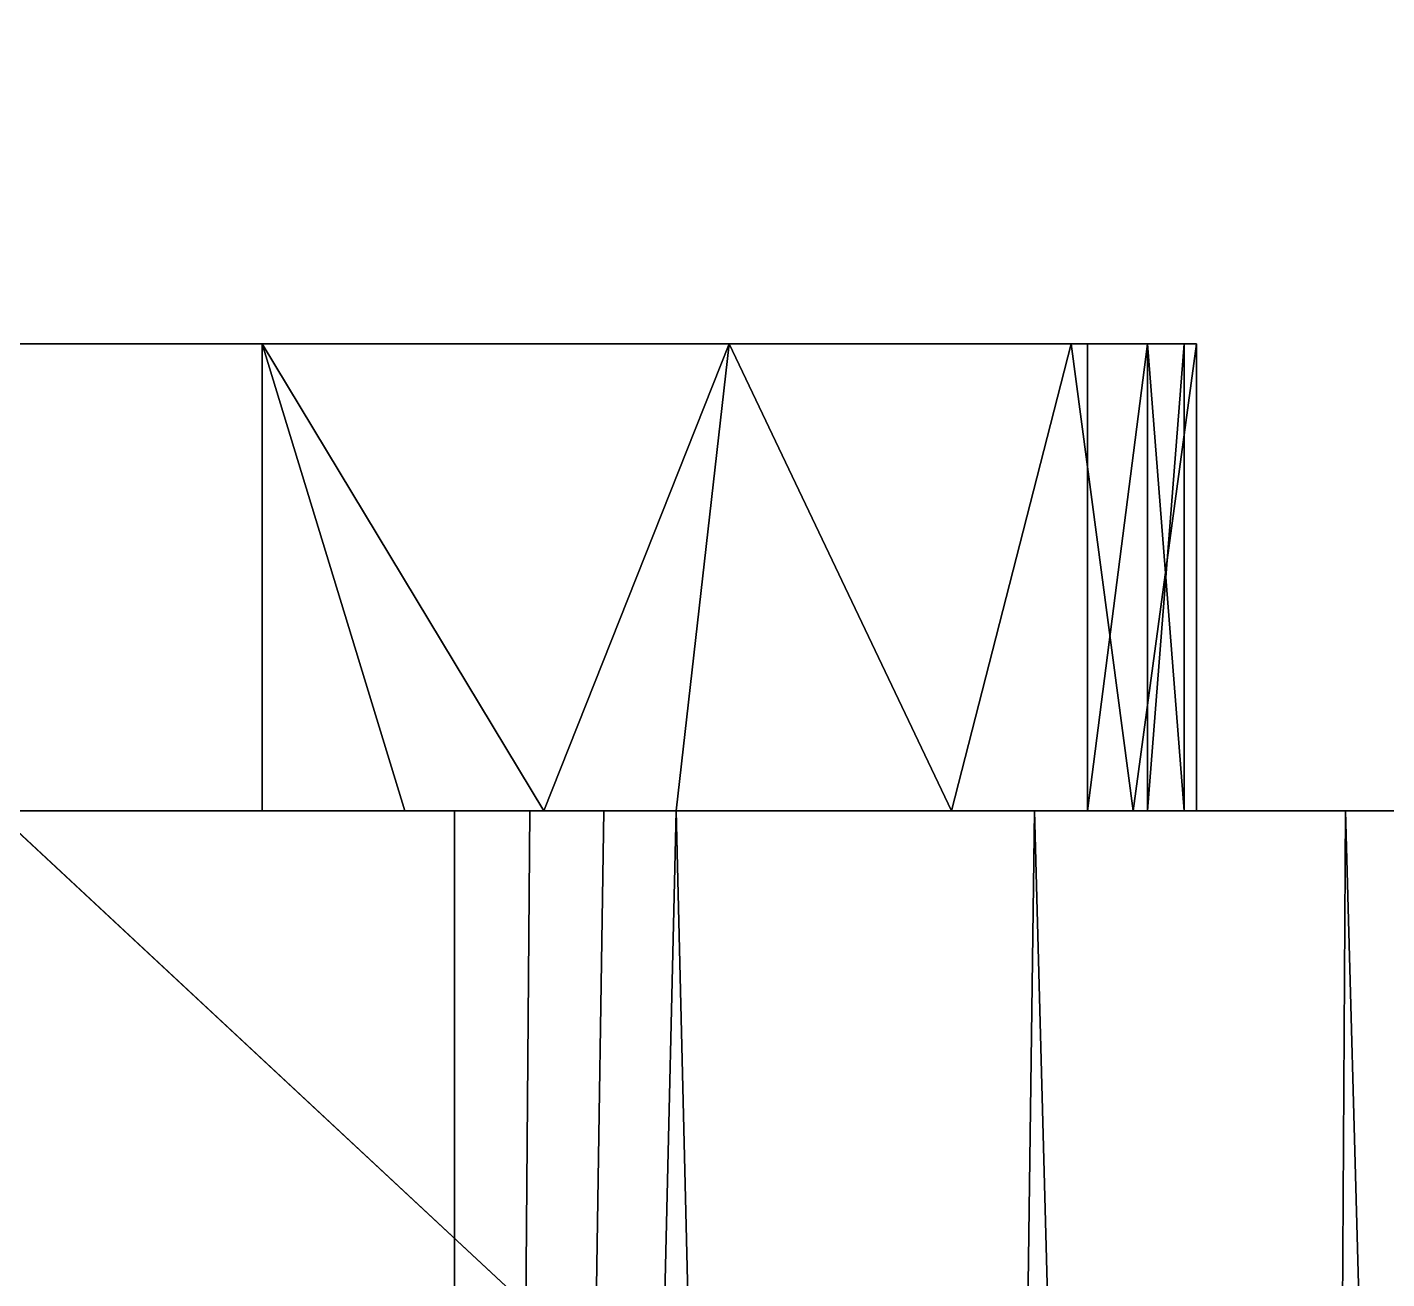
# Model space of a CAD drawing. Extents: x -80 to 3098, y -1530 to 80.
# Drawn here: x 774.758 to 776.214, y -561.701 to -560.361 of the extents above; entities that cross this region are included whole.
import ezdxf

# ---------------------------------------------------------------- set-up
doc = ezdxf.new("R2010")
doc.units = 0

# ---------------------------------------------------------------- blocks, each defined once
blk = doc.blocks.new('Kogan.alacena 2p torre.Lateral Derecho1', base_point=(762, 18, 20))
at = {"layer": 'blanco', "color": 0}
for points in [[(744, 18, 20), (744, 575, 20), (762, 575, 20), (762, 18, 20)], [(744, 575, 480), (744, 18, 480), (762, 18, 480), (762, 575, 480)]]:
    blk.add_3dface(points, dxfattribs=at)
blk = doc.blocks.new('Kogan.alacena 2p torre.Lateral Derecho')
at = {"layer": 'Blanco'}
blk.add_blockref('Kogan.alacena 2p torre.Lateral Derecho1', (762, 18, 20), dxfattribs=at)
blk = doc.blocks.new('Kogan.alacena 2p torre.Door Std (doble) [1]3', base_point=(719.55, 18.8, 330))
at = {"layer": 'ACCESSORY', "color": 0, "invisible_edges": 8}
for points in [[(744.2988, 19.3, 365.7), (752.2707, 19.3, 371.9325), (755.0099, 19.3, 365.7), (744.2988, 19.3, 365.7)], [(744.2988, 19.3, 365.7), (752.2707, 19.3, 371.9325), (755.0099, 19.3, 365.7), (744.2988, 19.3, 365.7)], [(744.2988, 19.3, 351.3), (755.0099, 19.3, 351.3), (752.2707, 19.3, 345.0675), (744.2988, 19.3, 351.3)], [(744.2988, 19.3, 351.3), (755.0099, 19.3, 351.3), (752.2707, 19.3, 345.0675), (744.2988, 19.3, 351.3)], [(752.2707, 19.3, 371.9325), (755.8934, 19.3, 367.1686), (755.0099, 19.3, 365.7), (752.2707, 19.3, 371.9325)], [(752.2707, 19.3, 371.9325), (755.8934, 19.3, 367.1686), (755.0099, 19.3, 365.7), (752.2707, 19.3, 371.9325)], [(755.8934, 19.3, 349.8314), (752.2707, 19.3, 345.0675), (755.0099, 19.3, 351.3), (755.8934, 19.3, 349.8314)], [(755.8934, 19.3, 349.8314), (752.2707, 19.3, 345.0675), (755.0099, 19.3, 351.3), (755.8934, 19.3, 349.8314)], [(755.8934, 19.3, 367.1686), (755.9576, 19.3, 367.0194), (755.0099, 19.3, 365.7), (755.8934, 19.3, 367.1686)], [(755.8934, 19.3, 367.1686), (755.9576, 19.3, 367.0194), (755.0099, 19.3, 365.7), (755.8934, 19.3, 367.1686)], [(755.9968, 19.3, 366.8618), (755.0099, 19.3, 365.7), (755.9576, 19.3, 367.0194), (755.9968, 19.3, 366.8618)], [(755.9968, 19.3, 366.8618), (755.0099, 19.3, 365.7), (755.9576, 19.3, 367.0194), (755.9968, 19.3, 366.8618)], [(755.9968, 19.3, 366.8618), (756.0099, 19.3, 366.7), (755.0099, 19.3, 365.7), (755.9968, 19.3, 366.8618)], [(755.9968, 19.3, 366.8618), (756.0099, 19.3, 366.7), (755.0099, 19.3, 365.7), (755.9968, 19.3, 366.8618)], [(755.876, 19.3, 366.2), (755.0099, 19.3, 365.7), (756.0099, 19.3, 366.7), (755.876, 19.3, 366.2)], [(755.876, 19.3, 366.2), (755.0099, 19.3, 365.7), (756.0099, 19.3, 366.7), (755.876, 19.3, 366.2)], [(755.5099, 19.3, 365.834), (755.0099, 19.3, 365.7), (755.876, 19.3, 366.2), (755.5099, 19.3, 365.834)], [(755.5099, 19.3, 365.834), (755.0099, 19.3, 365.7), (755.876, 19.3, 366.2), (755.5099, 19.3, 365.834)], [(755.5099, 19.3, 365.834), (755.3113, 18.8, 365.7465), (755.0099, 19.3, 365.7), (755.5099, 19.3, 365.834)], [(755.5099, 19.3, 365.834), (755.3113, 18.8, 365.7465), (755.0099, 19.3, 365.7), (755.5099, 19.3, 365.834)], [(755.3113, 18.8, 365.7465), (755.1624, 18.8, 365.7117), (755.0099, 19.3, 365.7), (755.3113, 18.8, 365.7465)], [(755.3113, 18.8, 365.7465), (755.1624, 18.8, 365.7117), (755.0099, 19.3, 365.7), (755.3113, 18.8, 365.7465)], [(755.1624, 18.8, 365.7117), (755.0099, 18.8, 365.7), (755.0099, 19.3, 365.7), (755.1624, 18.8, 365.7117)], [(755.1624, 18.8, 365.7117), (755.0099, 18.8, 365.7), (755.0099, 19.3, 365.7), (755.1624, 18.8, 365.7117)], [(755.0099, 18.8, 351.3), (755.1624, 18.8, 351.2883), (755.0099, 19.3, 351.3), (755.0099, 18.8, 351.3)], [(755.0099, 18.8, 351.3), (755.1624, 18.8, 351.2883), (755.0099, 19.3, 351.3), (755.0099, 18.8, 351.3)], [(755.1624, 18.8, 351.2883), (755.3113, 18.8, 351.2535), (755.0099, 19.3, 351.3), (755.1624, 18.8, 351.2883)], [(755.1624, 18.8, 351.2883), (755.3113, 18.8, 351.2535), (755.0099, 19.3, 351.3), (755.1624, 18.8, 351.2883)], [(755.0099, 19.3, 351.3), (755.3113, 18.8, 351.2535), (755.5099, 19.3, 351.166), (755.0099, 19.3, 351.3)], [(755.0099, 19.3, 351.3), (755.3113, 18.8, 351.2535), (755.5099, 19.3, 351.166), (755.0099, 19.3, 351.3)], [(755.9576, 19.3, 349.9806), (755.8934, 19.3, 349.8314), (755.0099, 19.3, 351.3), (755.9576, 19.3, 349.9806)], [(755.9576, 19.3, 349.9806), (755.8934, 19.3, 349.8314), (755.0099, 19.3, 351.3), (755.9576, 19.3, 349.9806)], [(755.9968, 19.3, 350.1382), (755.9576, 19.3, 349.9806), (755.0099, 19.3, 351.3), (755.9968, 19.3, 350.1382)], [(755.9968, 19.3, 350.1382), (755.9576, 19.3, 349.9806), (755.0099, 19.3, 351.3), (755.9968, 19.3, 350.1382)], [(756.0099, 19.3, 350.3), (755.9968, 19.3, 350.1382), (755.0099, 19.3, 351.3), (756.0099, 19.3, 350.3)], [(756.0099, 19.3, 350.3), (755.9968, 19.3, 350.1382), (755.0099, 19.3, 351.3), (756.0099, 19.3, 350.3)], [(755.4531, 18.8, 365.8035), (755.3113, 18.8, 365.7465), (755.5099, 19.3, 365.834), (755.4531, 18.8, 365.8035)], [(755.4531, 18.8, 365.8035), (755.3113, 18.8, 365.7465), (755.5099, 19.3, 365.834), (755.4531, 18.8, 365.8035)], [(755.3113, 18.8, 351.2535), (755.4531, 18.8, 351.1965), (755.5099, 19.3, 351.166), (755.3113, 18.8, 351.2535)], [(755.3113, 18.8, 351.2535), (755.4531, 18.8, 351.1965), (755.5099, 19.3, 351.166), (755.3113, 18.8, 351.2535)], [(755.7477, 18.8, 366.0249), (755.4531, 18.8, 365.8035), (755.5099, 19.3, 365.834), (755.7477, 18.8, 366.0249)], [(755.7477, 18.8, 366.0249), (755.4531, 18.8, 365.8035), (755.5099, 19.3, 365.834), (755.7477, 18.8, 366.0249)], [(755.4531, 18.8, 351.1965), (755.7477, 18.8, 350.9751), (755.5099, 19.3, 351.166), (755.4531, 18.8, 351.1965)], [(755.4531, 18.8, 351.1965), (755.7477, 18.8, 350.9751), (755.5099, 19.3, 351.166), (755.4531, 18.8, 351.1965)], [(755.876, 19.3, 366.2), (755.7477, 18.8, 366.0249), (755.5099, 19.3, 365.834), (755.876, 19.3, 366.2)], [(755.876, 19.3, 366.2), (755.7477, 18.8, 366.0249), (755.5099, 19.3, 365.834), (755.876, 19.3, 366.2)], [(755.5099, 19.3, 351.166), (755.7477, 18.8, 350.9751), (755.876, 19.3, 350.8), (755.5099, 19.3, 351.166)], [(755.5099, 19.3, 351.166), (755.7477, 18.8, 350.9751), (755.876, 19.3, 350.8), (755.5099, 19.3, 351.166)], [(755.7477, 18.8, 366.0249), (755.876, 19.3, 366.2), (755.9421, 18.8, 366.3379), (755.7477, 18.8, 366.0249)], [(755.7477, 18.8, 366.0249), (755.876, 19.3, 366.2), (755.9421, 18.8, 366.3379), (755.7477, 18.8, 366.0249)], [(755.9421, 18.8, 350.6621), (755.876, 19.3, 350.8), (755.7477, 18.8, 350.9751), (755.9421, 18.8, 350.6621)], [(755.9421, 18.8, 350.6621), (755.876, 19.3, 350.8), (755.7477, 18.8, 350.9751), (755.9421, 18.8, 350.6621)], [(756.0099, 19.3, 366.7), (755.9421, 18.8, 366.3379), (755.876, 19.3, 366.2), (756.0099, 19.3, 366.7)], [(756.0099, 19.3, 366.7), (755.9421, 18.8, 366.3379), (755.876, 19.3, 366.2), (756.0099, 19.3, 366.7)], [(756.0099, 19.3, 350.3), (755.876, 19.3, 350.8), (755.9421, 18.8, 350.6621), (756.0099, 19.3, 350.3)], [(756.0099, 19.3, 350.3), (755.876, 19.3, 350.8), (755.9421, 18.8, 350.6621), (756.0099, 19.3, 350.3)], [(755.8934, 19.3, 367.1686), (755.8934, 18.8, 367.1686), (755.9576, 19.3, 367.0194), (755.8934, 19.3, 367.1686)], [(755.8934, 19.3, 367.1686), (755.8934, 18.8, 367.1686), (755.9576, 19.3, 367.0194), (755.8934, 19.3, 367.1686)], [(755.8934, 18.8, 367.1686), (755.9576, 18.8, 367.0194), (755.9576, 19.3, 367.0194), (755.8934, 18.8, 367.1686)], [(755.8934, 18.8, 367.1686), (755.9576, 18.8, 367.0194), (755.9576, 19.3, 367.0194), (755.8934, 18.8, 367.1686)], [(756.0099, 18.8, 366.7), (755.9421, 18.8, 366.3379), (756.0099, 19.3, 366.7), (756.0099, 18.8, 366.7)], [(756.0099, 18.8, 366.7), (755.9421, 18.8, 366.3379), (756.0099, 19.3, 366.7), (756.0099, 18.8, 366.7)], [(756.0099, 18.8, 350.3), (756.0099, 19.3, 350.3), (755.9421, 18.8, 350.6621), (756.0099, 18.8, 350.3)], [(756.0099, 18.8, 350.3), (756.0099, 19.3, 350.3), (755.9421, 18.8, 350.6621), (756.0099, 18.8, 350.3)], [(755.9576, 19.3, 367.0194), (755.9576, 18.8, 367.0194), (755.9968, 19.3, 366.8618), (755.9576, 19.3, 367.0194)], [(755.9576, 19.3, 367.0194), (755.9576, 18.8, 367.0194), (755.9968, 19.3, 366.8618), (755.9576, 19.3, 367.0194)], [(755.9968, 18.8, 366.8618), (755.9968, 19.3, 366.8618), (755.9576, 18.8, 367.0194), (755.9968, 18.8, 366.8618)], [(755.9968, 18.8, 366.8618), (755.9968, 19.3, 366.8618), (755.9576, 18.8, 367.0194), (755.9968, 18.8, 366.8618)], [(755.9968, 18.8, 350.1382), (755.9576, 18.8, 349.9806), (755.9576, 19.3, 349.9806), (755.9968, 18.8, 350.1382)], [(755.9968, 18.8, 350.1382), (755.9576, 18.8, 349.9806), (755.9576, 19.3, 349.9806), (755.9968, 18.8, 350.1382)], [(755.9968, 19.3, 350.1382), (755.9968, 18.8, 350.1382), (755.9576, 19.3, 349.9806), (755.9968, 19.3, 350.1382)], [(755.9968, 19.3, 350.1382), (755.9968, 18.8, 350.1382), (755.9576, 19.3, 349.9806), (755.9968, 19.3, 350.1382)], [(755.4041, 18.1672, 362.15), (754.3936, 19.1075, 362.15), (753.805, 13.6366, 362.15), (755.4041, 18.1672, 362.15)], [(755.4041, 18.1672, 362.15), (754.3936, 19.1075, 362.15), (753.805, 13.6366, 362.15), (755.4041, 18.1672, 362.15)], [(754.3936, 19.1075, 354.85), (755.4041, 18.1672, 354.85), (753.805, 13.6366, 354.85), (754.3936, 19.1075, 354.85)], [(754.3936, 19.1075, 354.85), (755.4041, 18.1672, 354.85), (753.805, 13.6366, 354.85), (754.3936, 19.1075, 354.85)], [(754.3936, 19.1075, 354.85), (755.4041, 18.1672, 362.15), (755.4041, 18.1672, 354.85), (754.3936, 19.1075, 354.85)], [(754.3936, 19.1075, 354.85), (755.4041, 18.1672, 362.15), (755.4041, 18.1672, 354.85), (754.3936, 19.1075, 354.85)], [(754.3936, 19.1075, 354.85), (754.3936, 19.1075, 362.15), (755.4041, 18.1672, 362.15), (754.3936, 19.1075, 354.85)], [(754.3936, 19.1075, 354.85), (754.3936, 19.1075, 362.15), (755.4041, 18.1672, 362.15), (754.3936, 19.1075, 354.85)], [(752.2707, 18.8, 371.9325), (751.0041, 18.8, 367.9), (755.8934, 18.8, 367.1686), (752.2707, 18.8, 371.9325)], [(752.2707, 18.8, 371.9325), (751.0041, 18.8, 367.9), (755.8934, 18.8, 367.1686), (752.2707, 18.8, 371.9325)], [(751.0041, 18.8, 366.3), (755.2156, 18.8, 366.3), (751.0041, 18.8, 367.9), (751.0041, 18.8, 366.3)], [(751.0041, 18.8, 366.3), (755.2156, 18.8, 366.3), (751.0041, 18.8, 367.9), (751.0041, 18.8, 366.3)], [(755.2156, 18.8, 366.3), (755.8934, 18.8, 367.1686), (751.0041, 18.8, 367.9), (755.2156, 18.8, 366.3)], [(755.2156, 18.8, 366.3), (755.8934, 18.8, 367.1686), (751.0041, 18.8, 367.9), (755.2156, 18.8, 366.3)], [(751.0041, 18.8, 349.1), (755.2156, 18.8, 350.7), (751.0041, 18.8, 350.7), (751.0041, 18.8, 349.1)], [(751.0041, 18.8, 349.1), (755.2156, 18.8, 350.7), (751.0041, 18.8, 350.7), (751.0041, 18.8, 349.1)], [(751.0041, 18.8, 349.1), (755.8934, 18.8, 349.8314), (755.2156, 18.8, 350.7), (751.0041, 18.8, 349.1)], [(751.0041, 18.8, 349.1), (755.8934, 18.8, 349.8314), (755.2156, 18.8, 350.7), (751.0041, 18.8, 349.1)], [(755.8934, 18.8, 349.8314), (751.0041, 18.8, 349.1), (752.2707, 18.8, 345.0675), (755.8934, 18.8, 349.8314)], [(755.8934, 18.8, 349.8314), (751.0041, 18.8, 349.1), (752.2707, 18.8, 345.0675), (755.8934, 18.8, 349.8314)], [(754.162, 18.8, 365.7), (756.45, 18.8, 363.0431), (754.162, 18.8, 351.3), (754.162, 18.8, 365.7)], [(754.162, 18.8, 365.7), (756.45, 18.8, 363.0431), (754.162, 18.8, 351.3), (754.162, 18.8, 365.7)], [(755.8367, 18.8, 364.9025), (756.1694, 18.8, 363.9814), (754.162, 18.8, 365.7), (755.8367, 18.8, 364.9025)], [(755.8367, 18.8, 364.9025), (756.1694, 18.8, 363.9814), (754.162, 18.8, 365.7), (755.8367, 18.8, 364.9025)], [(756.1694, 18.8, 363.9814), (756.45, 18.8, 363.0431), (754.162, 18.8, 365.7), (756.1694, 18.8, 363.9814)], [(756.1694, 18.8, 363.9814), (756.45, 18.8, 363.0431), (754.162, 18.8, 365.7), (756.1694, 18.8, 363.9814)], [(755.0099, 18.8, 365.7), (755.8367, 18.8, 364.9025), (754.162, 18.8, 365.7), (755.0099, 18.8, 365.7)], [(755.0099, 18.8, 365.7), (755.8367, 18.8, 364.9025), (754.162, 18.8, 365.7), (755.0099, 18.8, 365.7)], [(756.45, 18.8, 363.0431), (756.45, 18.8, 353.9569), (754.162, 18.8, 351.3), (756.45, 18.8, 363.0431)], [(756.45, 18.8, 363.0431), (756.45, 18.8, 353.9569), (754.162, 18.8, 351.3), (756.45, 18.8, 363.0431)], [(756.45, 18.8, 353.9569), (756.1694, 18.8, 353.0186), (754.162, 18.8, 351.3), (756.45, 18.8, 353.9569)], [(756.45, 18.8, 353.9569), (756.1694, 18.8, 353.0186), (754.162, 18.8, 351.3), (756.45, 18.8, 353.9569)], [(755.8367, 18.8, 352.0975), (754.162, 18.8, 351.3), (756.1694, 18.8, 353.0186), (755.8367, 18.8, 352.0975)], [(755.8367, 18.8, 352.0975), (754.162, 18.8, 351.3), (756.1694, 18.8, 353.0186), (755.8367, 18.8, 352.0975)], [(755.0099, 18.8, 351.3), (754.162, 18.8, 351.3), (755.8367, 18.8, 352.0975), (755.0099, 18.8, 351.3)], [(755.0099, 18.8, 351.3), (754.162, 18.8, 351.3), (755.8367, 18.8, 352.0975), (755.0099, 18.8, 351.3)], [(755.0099, 18.8, 365.7), (755.1624, 18.8, 365.7117), (755.8367, 18.8, 364.9025), (755.0099, 18.8, 365.7)], [(755.0099, 18.8, 365.7), (755.1624, 18.8, 365.7117), (755.8367, 18.8, 364.9025), (755.0099, 18.8, 365.7)], [(755.1624, 18.8, 351.2883), (755.0099, 18.8, 351.3), (755.8367, 18.8, 352.0975), (755.1624, 18.8, 351.2883)], [(755.1624, 18.8, 351.2883), (755.0099, 18.8, 351.3), (755.8367, 18.8, 352.0975), (755.1624, 18.8, 351.2883)], [(755.1624, 18.8, 365.7117), (755.3113, 18.8, 365.7465), (755.8367, 18.8, 364.9025), (755.1624, 18.8, 365.7117)], [(755.1624, 18.8, 365.7117), (755.3113, 18.8, 365.7465), (755.8367, 18.8, 364.9025), (755.1624, 18.8, 365.7117)], [(755.9576, 18.8, 367.0194), (755.8934, 18.8, 367.1686), (755.2156, 18.8, 366.3), (755.9576, 18.8, 367.0194)], [(755.9576, 18.8, 367.0194), (755.8934, 18.8, 367.1686), (755.2156, 18.8, 366.3), (755.9576, 18.8, 367.0194)], [(755.9968, 18.8, 366.8618), (755.9576, 18.8, 367.0194), (755.2156, 18.8, 366.3), (755.9968, 18.8, 366.8618)], [(755.9968, 18.8, 366.8618), (755.9576, 18.8, 367.0194), (755.2156, 18.8, 366.3), (755.9968, 18.8, 366.8618)], [(756.0099, 18.8, 366.7), (755.9968, 18.8, 366.8618), (755.2156, 18.8, 366.3), (756.0099, 18.8, 366.7)], [(756.0099, 18.8, 366.7), (755.9968, 18.8, 366.8618), (755.2156, 18.8, 366.3), (756.0099, 18.8, 366.7)], [(755.9421, 18.8, 366.3379), (756.0099, 18.8, 366.7), (755.2156, 18.8, 366.3), (755.9421, 18.8, 366.3379)], [(755.9421, 18.8, 366.3379), (756.0099, 18.8, 366.7), (755.2156, 18.8, 366.3), (755.9421, 18.8, 366.3379)], [(755.2965, 18.8, 366.1353), (755.9421, 18.8, 366.3379), (755.2156, 18.8, 366.3), (755.2965, 18.8, 366.1353)], [(755.2965, 18.8, 366.1353), (755.9421, 18.8, 366.3379), (755.2156, 18.8, 366.3), (755.2965, 18.8, 366.1353)], [(755.2156, 18.8, 366.3), (755.2156, 8.6, 366.3), (755.2965, 18.8, 366.1353), (755.2156, 18.8, 366.3)], [(755.2156, 18.8, 366.3), (755.2156, 8.6, 366.3), (755.2965, 18.8, 366.1353), (755.2156, 18.8, 366.3)], [(755.3756, 18.8, 365.9699), (755.2965, 18.8, 366.1353), (755.2156, 8.6, 366.3), (755.3756, 18.8, 365.9699)], [(755.3756, 18.8, 365.9699), (755.2965, 18.8, 366.1353), (755.2156, 8.6, 366.3), (755.3756, 18.8, 365.9699)], [(755.4531, 18.8, 365.8035), (755.3756, 18.8, 365.9699), (755.2156, 8.6, 366.3), (755.4531, 18.8, 365.8035)], [(755.4531, 18.8, 365.8035), (755.3756, 18.8, 365.9699), (755.2156, 8.6, 366.3), (755.4531, 18.8, 365.8035)], [(755.6989, 8.6, 365.2425), (755.4531, 18.8, 365.8035), (755.2156, 8.6, 366.3), (755.6989, 8.6, 365.2425)], [(755.6989, 8.6, 365.2425), (755.4531, 18.8, 365.8035), (755.2156, 8.6, 366.3), (755.6989, 8.6, 365.2425)], [(755.2156, 8.6, 350.7), (755.4531, 18.8, 351.1965), (755.6989, 8.6, 351.7575), (755.2156, 8.6, 350.7)], [(755.2156, 8.6, 350.7), (755.4531, 18.8, 351.1965), (755.6989, 8.6, 351.7575), (755.2156, 8.6, 350.7)], [(755.3756, 18.8, 351.0301), (755.4531, 18.8, 351.1965), (755.2156, 8.6, 350.7), (755.3756, 18.8, 351.0301)], [(755.3756, 18.8, 351.0301), (755.4531, 18.8, 351.1965), (755.2156, 8.6, 350.7), (755.3756, 18.8, 351.0301)], [(755.2965, 18.8, 350.8647), (755.3756, 18.8, 351.0301), (755.2156, 8.6, 350.7), (755.2965, 18.8, 350.8647)], [(755.2965, 18.8, 350.8647), (755.3756, 18.8, 351.0301), (755.2156, 8.6, 350.7), (755.2965, 18.8, 350.8647)], [(755.2156, 18.8, 350.7), (755.2965, 18.8, 350.8647), (755.2156, 8.6, 350.7), (755.2156, 18.8, 350.7)], [(755.2156, 18.8, 350.7), (755.2965, 18.8, 350.8647), (755.2156, 8.6, 350.7), (755.2156, 18.8, 350.7)], [(755.2965, 18.8, 350.8647), (755.2156, 18.8, 350.7), (755.9421, 18.8, 350.6621), (755.2965, 18.8, 350.8647)], [(755.2965, 18.8, 350.8647), (755.2156, 18.8, 350.7), (755.9421, 18.8, 350.6621), (755.2965, 18.8, 350.8647)], [(755.8934, 18.8, 349.8314), (755.9576, 18.8, 349.9806), (755.2156, 18.8, 350.7), (755.8934, 18.8, 349.8314)], [(755.8934, 18.8, 349.8314), (755.9576, 18.8, 349.9806), (755.2156, 18.8, 350.7), (755.8934, 18.8, 349.8314)], [(755.9576, 18.8, 349.9806), (755.9968, 18.8, 350.1382), (755.2156, 18.8, 350.7), (755.9576, 18.8, 349.9806)], [(755.9576, 18.8, 349.9806), (755.9968, 18.8, 350.1382), (755.2156, 18.8, 350.7), (755.9576, 18.8, 349.9806)], [(755.2156, 18.8, 350.7), (756.0099, 18.8, 350.3), (755.9421, 18.8, 350.6621), (755.2156, 18.8, 350.7)], [(755.2156, 18.8, 350.7), (756.0099, 18.8, 350.3), (755.9421, 18.8, 350.6621), (755.2156, 18.8, 350.7)], [(755.9968, 18.8, 350.1382), (756.0099, 18.8, 350.3), (755.2156, 18.8, 350.7), (755.9968, 18.8, 350.1382)], [(755.9968, 18.8, 350.1382), (756.0099, 18.8, 350.3), (755.2156, 18.8, 350.7), (755.9968, 18.8, 350.1382)], [(755.9421, 18.8, 366.3379), (755.2965, 18.8, 366.1353), (755.7477, 18.8, 366.0249), (755.9421, 18.8, 366.3379)], [(755.9421, 18.8, 366.3379), (755.2965, 18.8, 366.1353), (755.7477, 18.8, 366.0249), (755.9421, 18.8, 366.3379)], [(755.3756, 18.8, 365.9699), (755.7477, 18.8, 366.0249), (755.2965, 18.8, 366.1353), (755.3756, 18.8, 365.9699)], [(755.3756, 18.8, 365.9699), (755.7477, 18.8, 366.0249), (755.2965, 18.8, 366.1353), (755.3756, 18.8, 365.9699)], [(755.3756, 18.8, 351.0301), (755.2965, 18.8, 350.8647), (755.7477, 18.8, 350.9751), (755.3756, 18.8, 351.0301)], [(755.3756, 18.8, 351.0301), (755.2965, 18.8, 350.8647), (755.7477, 18.8, 350.9751), (755.3756, 18.8, 351.0301)], [(755.7477, 18.8, 350.9751), (755.2965, 18.8, 350.8647), (755.9421, 18.8, 350.6621), (755.7477, 18.8, 350.9751)], [(755.7477, 18.8, 350.9751), (755.2965, 18.8, 350.8647), (755.9421, 18.8, 350.6621), (755.7477, 18.8, 350.9751)], [(755.3113, 18.8, 365.7465), (755.4531, 18.8, 365.8035), (755.8367, 18.8, 364.9025), (755.3113, 18.8, 365.7465)], [(755.3113, 18.8, 365.7465), (755.4531, 18.8, 365.8035), (755.8367, 18.8, 364.9025), (755.3113, 18.8, 365.7465)], [(755.4531, 18.8, 365.8035), (755.7477, 18.8, 366.0249), (755.3756, 18.8, 365.9699), (755.4531, 18.8, 365.8035)], [(755.4531, 18.8, 365.8035), (755.7477, 18.8, 366.0249), (755.3756, 18.8, 365.9699), (755.4531, 18.8, 365.8035)], [(755.4531, 18.8, 351.1965), (755.3756, 18.8, 351.0301), (755.7477, 18.8, 350.9751), (755.4531, 18.8, 351.1965)], [(755.4531, 18.8, 351.1965), (755.3756, 18.8, 351.0301), (755.7477, 18.8, 350.9751), (755.4531, 18.8, 351.1965)], [(755.4531, 18.8, 365.8035), (755.6989, 8.6, 365.2425), (755.8367, 18.8, 364.9025), (755.4531, 18.8, 365.8035)], [(755.4531, 18.8, 365.8035), (755.6989, 8.6, 365.2425), (755.8367, 18.8, 364.9025), (755.4531, 18.8, 365.8035)], [(755.4531, 18.8, 351.1965), (755.8367, 18.8, 352.0975), (755.6989, 8.6, 351.7575), (755.4531, 18.8, 351.1965)], [(755.4531, 18.8, 351.1965), (755.8367, 18.8, 352.0975), (755.6989, 8.6, 351.7575), (755.4531, 18.8, 351.1965)], [(756.111, 8.6, 364.1553), (755.8367, 18.8, 364.9025), (755.6989, 8.6, 365.2425), (756.111, 8.6, 364.1553)], [(756.111, 8.6, 364.1553), (755.8367, 18.8, 364.9025), (755.6989, 8.6, 365.2425), (756.111, 8.6, 364.1553)], [(755.6989, 8.6, 351.7575), (755.8367, 18.8, 352.0975), (756.111, 8.6, 352.8447), (755.6989, 8.6, 351.7575)], [(755.6989, 8.6, 351.7575), (755.8367, 18.8, 352.0975), (756.111, 8.6, 352.8447), (755.6989, 8.6, 351.7575)], [(756.1694, 18.8, 363.9814), (755.8367, 18.8, 364.9025), (756.111, 8.6, 364.1553), (756.1694, 18.8, 363.9814)], [(756.1694, 18.8, 363.9814), (755.8367, 18.8, 364.9025), (756.111, 8.6, 364.1553), (756.1694, 18.8, 363.9814)], [(756.1694, 18.8, 353.0186), (756.111, 8.6, 352.8447), (755.8367, 18.8, 352.0975), (756.1694, 18.8, 353.0186)], [(756.1694, 18.8, 353.0186), (756.111, 8.6, 352.8447), (755.8367, 18.8, 352.0975), (756.1694, 18.8, 353.0186)], [(756.45, 8.6, 363.0431), (756.1694, 18.8, 363.9814), (756.111, 8.6, 364.1553), (756.45, 8.6, 363.0431)], [(756.45, 8.6, 363.0431), (756.1694, 18.8, 363.9814), (756.111, 8.6, 364.1553), (756.45, 8.6, 363.0431)], [(756.45, 8.6, 353.9569), (756.111, 8.6, 352.8447), (756.1694, 18.8, 353.0186), (756.45, 8.6, 353.9569)], [(756.45, 8.6, 353.9569), (756.111, 8.6, 352.8447), (756.1694, 18.8, 353.0186), (756.45, 8.6, 353.9569)], [(756.45, 8.6, 363.0431), (756.45, 18.8, 363.0431), (756.1694, 18.8, 363.9814), (756.45, 8.6, 363.0431)], [(756.45, 8.6, 363.0431), (756.45, 18.8, 363.0431), (756.1694, 18.8, 363.9814), (756.45, 8.6, 363.0431)], [(756.45, 18.8, 353.9569), (756.45, 8.6, 353.9569), (756.1694, 18.8, 353.0186), (756.45, 18.8, 353.9569)], [(756.45, 18.8, 353.9569), (756.45, 8.6, 353.9569), (756.1694, 18.8, 353.0186), (756.45, 18.8, 353.9569)]]:
    blk.add_3dface(points, dxfattribs=at)
at = {"layer": 'ACCESSORY', "color": 0}
for points in [[(755.0099, 19.3, 365.7), (755.0099, 18.8, 365.7), (754.162, 18.8, 365.7), (744.2988, 19.3, 365.7)], [(755.0099, 19.3, 365.7), (755.0099, 18.8, 365.7), (754.162, 18.8, 365.7), (744.2988, 19.3, 365.7)], [(754.162, 18.8, 351.3), (755.0099, 18.8, 351.3), (755.0099, 19.3, 351.3), (744.2988, 19.3, 351.3)], [(754.162, 18.8, 351.3), (755.0099, 18.8, 351.3), (755.0099, 19.3, 351.3), (744.2988, 19.3, 351.3)], [(755.8934, 18.8, 367.1686), (755.8934, 19.3, 367.1686), (752.2707, 19.3, 371.9325), (752.2707, 18.8, 371.9325)], [(755.8934, 18.8, 367.1686), (755.8934, 19.3, 367.1686), (752.2707, 19.3, 371.9325), (752.2707, 18.8, 371.9325)], [(752.2707, 18.8, 345.0675), (752.2707, 19.3, 345.0675), (755.8934, 19.3, 349.8314), (755.8934, 18.8, 349.8314)], [(752.2707, 18.8, 345.0675), (752.2707, 19.3, 345.0675), (755.8934, 19.3, 349.8314), (755.8934, 18.8, 349.8314)], [(755.5099, 19.3, 351.166), (755.876, 19.3, 350.8), (756.0099, 19.3, 350.3), (755.0099, 19.3, 351.3)], [(755.5099, 19.3, 351.166), (755.876, 19.3, 350.8), (756.0099, 19.3, 350.3), (755.0099, 19.3, 351.3)], [(755.8934, 19.3, 349.8314), (755.9576, 19.3, 349.9806), (755.9576, 18.8, 349.9806), (755.8934, 18.8, 349.8314)], [(755.8934, 19.3, 349.8314), (755.9576, 19.3, 349.9806), (755.9576, 18.8, 349.9806), (755.8934, 18.8, 349.8314)], [(755.9968, 18.8, 366.8618), (756.0099, 18.8, 366.7), (756.0099, 19.3, 366.7), (755.9968, 19.3, 366.8618)], [(755.9968, 18.8, 366.8618), (756.0099, 18.8, 366.7), (756.0099, 19.3, 366.7), (755.9968, 19.3, 366.8618)], [(755.9968, 19.3, 350.1382), (756.0099, 19.3, 350.3), (756.0099, 18.8, 350.3), (755.9968, 18.8, 350.1382)], [(755.9968, 19.3, 350.1382), (756.0099, 19.3, 350.3), (756.0099, 18.8, 350.3), (755.9968, 18.8, 350.1382)], [(751.0041, 8.6, 366.3), (755.2156, 8.6, 366.3), (755.2156, 18.8, 366.3), (751.0041, 18.8, 366.3)], [(751.0041, 8.6, 366.3), (755.2156, 8.6, 366.3), (755.2156, 18.8, 366.3), (751.0041, 18.8, 366.3)], [(755.2156, 18.8, 350.7), (755.2156, 8.6, 350.7), (751.0041, 8.6, 350.7), (751.0041, 18.8, 350.7)], [(755.2156, 18.8, 350.7), (755.2156, 8.6, 350.7), (751.0041, 8.6, 350.7), (751.0041, 18.8, 350.7)], [(755.8367, 18.8, 352.0975), (755.4531, 18.8, 351.1965), (755.3113, 18.8, 351.2535), (755.1624, 18.8, 351.2883)], [(755.8367, 18.8, 352.0975), (755.4531, 18.8, 351.1965), (755.3113, 18.8, 351.2535), (755.1624, 18.8, 351.2883)]]:
    blk.add_3dface(points, dxfattribs=at)
blk = doc.blocks.new('Kogan.alacena 2p torre.Door Std (doble) [1]4', base_point=(719.55, 18.8, 91.5))
at = {"layer": 'ACCESSORY', "color": 0, "invisible_edges": 8}
for points in [[(744.2988, 19.3, 127.2), (752.2707, 19.3, 133.4325), (755.0099, 19.3, 127.2), (744.2988, 19.3, 127.2)], [(744.2988, 19.3, 127.2), (752.2707, 19.3, 133.4325), (755.0099, 19.3, 127.2), (744.2988, 19.3, 127.2)], [(744.2988, 19.3, 112.8), (755.0099, 19.3, 112.8), (752.2707, 19.3, 106.5675), (744.2988, 19.3, 112.8)], [(744.2988, 19.3, 112.8), (755.0099, 19.3, 112.8), (752.2707, 19.3, 106.5675), (744.2988, 19.3, 112.8)], [(752.2707, 19.3, 133.4325), (755.8934, 19.3, 128.6686), (755.0099, 19.3, 127.2), (752.2707, 19.3, 133.4325)], [(752.2707, 19.3, 133.4325), (755.8934, 19.3, 128.6686), (755.0099, 19.3, 127.2), (752.2707, 19.3, 133.4325)], [(755.8934, 19.3, 111.3314), (752.2707, 19.3, 106.5675), (755.0099, 19.3, 112.8), (755.8934, 19.3, 111.3314)], [(755.8934, 19.3, 111.3314), (752.2707, 19.3, 106.5675), (755.0099, 19.3, 112.8), (755.8934, 19.3, 111.3314)], [(755.8934, 19.3, 128.6686), (755.9576, 19.3, 128.5194), (755.0099, 19.3, 127.2), (755.8934, 19.3, 128.6686)], [(755.8934, 19.3, 128.6686), (755.9576, 19.3, 128.5194), (755.0099, 19.3, 127.2), (755.8934, 19.3, 128.6686)], [(755.9968, 19.3, 128.3618), (755.0099, 19.3, 127.2), (755.9576, 19.3, 128.5194), (755.9968, 19.3, 128.3618)], [(755.9968, 19.3, 128.3618), (755.0099, 19.3, 127.2), (755.9576, 19.3, 128.5194), (755.9968, 19.3, 128.3618)], [(755.9968, 19.3, 128.3618), (756.0099, 19.3, 128.2), (755.0099, 19.3, 127.2), (755.9968, 19.3, 128.3618)], [(755.9968, 19.3, 128.3618), (756.0099, 19.3, 128.2), (755.0099, 19.3, 127.2), (755.9968, 19.3, 128.3618)], [(755.876, 19.3, 127.7), (755.0099, 19.3, 127.2), (756.0099, 19.3, 128.2), (755.876, 19.3, 127.7)], [(755.876, 19.3, 127.7), (755.0099, 19.3, 127.2), (756.0099, 19.3, 128.2), (755.876, 19.3, 127.7)], [(755.5099, 19.3, 127.334), (755.0099, 19.3, 127.2), (755.876, 19.3, 127.7), (755.5099, 19.3, 127.334)], [(755.5099, 19.3, 127.334), (755.0099, 19.3, 127.2), (755.876, 19.3, 127.7), (755.5099, 19.3, 127.334)], [(755.5099, 19.3, 127.334), (755.3113, 18.8, 127.2465), (755.0099, 19.3, 127.2), (755.5099, 19.3, 127.334)], [(755.5099, 19.3, 127.334), (755.3113, 18.8, 127.2465), (755.0099, 19.3, 127.2), (755.5099, 19.3, 127.334)], [(755.3113, 18.8, 127.2465), (755.1624, 18.8, 127.2117), (755.0099, 19.3, 127.2), (755.3113, 18.8, 127.2465)], [(755.3113, 18.8, 127.2465), (755.1624, 18.8, 127.2117), (755.0099, 19.3, 127.2), (755.3113, 18.8, 127.2465)], [(755.1624, 18.8, 127.2117), (755.0099, 18.8, 127.2), (755.0099, 19.3, 127.2), (755.1624, 18.8, 127.2117)], [(755.1624, 18.8, 127.2117), (755.0099, 18.8, 127.2), (755.0099, 19.3, 127.2), (755.1624, 18.8, 127.2117)], [(755.0099, 18.8, 112.8), (755.1624, 18.8, 112.7883), (755.0099, 19.3, 112.8), (755.0099, 18.8, 112.8)], [(755.0099, 18.8, 112.8), (755.1624, 18.8, 112.7883), (755.0099, 19.3, 112.8), (755.0099, 18.8, 112.8)], [(755.1624, 18.8, 112.7883), (755.3113, 18.8, 112.7535), (755.0099, 19.3, 112.8), (755.1624, 18.8, 112.7883)], [(755.1624, 18.8, 112.7883), (755.3113, 18.8, 112.7535), (755.0099, 19.3, 112.8), (755.1624, 18.8, 112.7883)], [(755.0099, 19.3, 112.8), (755.3113, 18.8, 112.7535), (755.5099, 19.3, 112.666), (755.0099, 19.3, 112.8)], [(755.0099, 19.3, 112.8), (755.3113, 18.8, 112.7535), (755.5099, 19.3, 112.666), (755.0099, 19.3, 112.8)], [(755.9576, 19.3, 111.4806), (755.8934, 19.3, 111.3314), (755.0099, 19.3, 112.8), (755.9576, 19.3, 111.4806)], [(755.9576, 19.3, 111.4806), (755.8934, 19.3, 111.3314), (755.0099, 19.3, 112.8), (755.9576, 19.3, 111.4806)], [(755.9968, 19.3, 111.6382), (755.9576, 19.3, 111.4806), (755.0099, 19.3, 112.8), (755.9968, 19.3, 111.6382)], [(755.9968, 19.3, 111.6382), (755.9576, 19.3, 111.4806), (755.0099, 19.3, 112.8), (755.9968, 19.3, 111.6382)], [(756.0099, 19.3, 111.8), (755.9968, 19.3, 111.6382), (755.0099, 19.3, 112.8), (756.0099, 19.3, 111.8)], [(756.0099, 19.3, 111.8), (755.9968, 19.3, 111.6382), (755.0099, 19.3, 112.8), (756.0099, 19.3, 111.8)], [(755.4531, 18.8, 127.3035), (755.3113, 18.8, 127.2465), (755.5099, 19.3, 127.334), (755.4531, 18.8, 127.3035)], [(755.4531, 18.8, 127.3035), (755.3113, 18.8, 127.2465), (755.5099, 19.3, 127.334), (755.4531, 18.8, 127.3035)], [(755.3113, 18.8, 112.7535), (755.4531, 18.8, 112.6965), (755.5099, 19.3, 112.666), (755.3113, 18.8, 112.7535)], [(755.3113, 18.8, 112.7535), (755.4531, 18.8, 112.6965), (755.5099, 19.3, 112.666), (755.3113, 18.8, 112.7535)], [(755.7477, 18.8, 127.5249), (755.4531, 18.8, 127.3035), (755.5099, 19.3, 127.334), (755.7477, 18.8, 127.5249)], [(755.7477, 18.8, 127.5249), (755.4531, 18.8, 127.3035), (755.5099, 19.3, 127.334), (755.7477, 18.8, 127.5249)], [(755.4531, 18.8, 112.6965), (755.7477, 18.8, 112.4751), (755.5099, 19.3, 112.666), (755.4531, 18.8, 112.6965)], [(755.4531, 18.8, 112.6965), (755.7477, 18.8, 112.4751), (755.5099, 19.3, 112.666), (755.4531, 18.8, 112.6965)], [(755.876, 19.3, 127.7), (755.7477, 18.8, 127.5249), (755.5099, 19.3, 127.334), (755.876, 19.3, 127.7)], [(755.876, 19.3, 127.7), (755.7477, 18.8, 127.5249), (755.5099, 19.3, 127.334), (755.876, 19.3, 127.7)], [(755.5099, 19.3, 112.666), (755.7477, 18.8, 112.4751), (755.876, 19.3, 112.3), (755.5099, 19.3, 112.666)], [(755.5099, 19.3, 112.666), (755.7477, 18.8, 112.4751), (755.876, 19.3, 112.3), (755.5099, 19.3, 112.666)], [(755.7477, 18.8, 127.5249), (755.876, 19.3, 127.7), (755.9421, 18.8, 127.8379), (755.7477, 18.8, 127.5249)], [(755.7477, 18.8, 127.5249), (755.876, 19.3, 127.7), (755.9421, 18.8, 127.8379), (755.7477, 18.8, 127.5249)], [(755.9421, 18.8, 112.1621), (755.876, 19.3, 112.3), (755.7477, 18.8, 112.4751), (755.9421, 18.8, 112.1621)], [(755.9421, 18.8, 112.1621), (755.876, 19.3, 112.3), (755.7477, 18.8, 112.4751), (755.9421, 18.8, 112.1621)], [(756.0099, 19.3, 128.2), (755.9421, 18.8, 127.8379), (755.876, 19.3, 127.7), (756.0099, 19.3, 128.2)], [(756.0099, 19.3, 128.2), (755.9421, 18.8, 127.8379), (755.876, 19.3, 127.7), (756.0099, 19.3, 128.2)], [(756.0099, 19.3, 111.8), (755.876, 19.3, 112.3), (755.9421, 18.8, 112.1621), (756.0099, 19.3, 111.8)], [(756.0099, 19.3, 111.8), (755.876, 19.3, 112.3), (755.9421, 18.8, 112.1621), (756.0099, 19.3, 111.8)], [(755.8934, 19.3, 128.6686), (755.8934, 18.8, 128.6686), (755.9576, 19.3, 128.5194), (755.8934, 19.3, 128.6686)], [(755.8934, 19.3, 128.6686), (755.8934, 18.8, 128.6686), (755.9576, 19.3, 128.5194), (755.8934, 19.3, 128.6686)], [(755.8934, 18.8, 128.6686), (755.9576, 18.8, 128.5194), (755.9576, 19.3, 128.5194), (755.8934, 18.8, 128.6686)], [(755.8934, 18.8, 128.6686), (755.9576, 18.8, 128.5194), (755.9576, 19.3, 128.5194), (755.8934, 18.8, 128.6686)], [(756.0099, 18.8, 128.2), (755.9421, 18.8, 127.8379), (756.0099, 19.3, 128.2), (756.0099, 18.8, 128.2)], [(756.0099, 18.8, 128.2), (755.9421, 18.8, 127.8379), (756.0099, 19.3, 128.2), (756.0099, 18.8, 128.2)], [(756.0099, 18.8, 111.8), (756.0099, 19.3, 111.8), (755.9421, 18.8, 112.1621), (756.0099, 18.8, 111.8)], [(756.0099, 18.8, 111.8), (756.0099, 19.3, 111.8), (755.9421, 18.8, 112.1621), (756.0099, 18.8, 111.8)], [(755.9576, 19.3, 128.5194), (755.9576, 18.8, 128.5194), (755.9968, 19.3, 128.3618), (755.9576, 19.3, 128.5194)], [(755.9576, 19.3, 128.5194), (755.9576, 18.8, 128.5194), (755.9968, 19.3, 128.3618), (755.9576, 19.3, 128.5194)], [(755.9968, 18.8, 128.3618), (755.9968, 19.3, 128.3618), (755.9576, 18.8, 128.5194), (755.9968, 18.8, 128.3618)], [(755.9968, 18.8, 128.3618), (755.9968, 19.3, 128.3618), (755.9576, 18.8, 128.5194), (755.9968, 18.8, 128.3618)], [(755.9968, 18.8, 111.6382), (755.9576, 18.8, 111.4806), (755.9576, 19.3, 111.4806), (755.9968, 18.8, 111.6382)], [(755.9968, 18.8, 111.6382), (755.9576, 18.8, 111.4806), (755.9576, 19.3, 111.4806), (755.9968, 18.8, 111.6382)], [(755.9968, 19.3, 111.6382), (755.9968, 18.8, 111.6382), (755.9576, 19.3, 111.4806), (755.9968, 19.3, 111.6382)], [(755.9968, 19.3, 111.6382), (755.9968, 18.8, 111.6382), (755.9576, 19.3, 111.4806), (755.9968, 19.3, 111.6382)], [(755.4041, 18.1672, 123.65), (754.3936, 19.1075, 123.65), (753.805, 13.6366, 123.65), (755.4041, 18.1672, 123.65)], [(755.4041, 18.1672, 123.65), (754.3936, 19.1075, 123.65), (753.805, 13.6366, 123.65), (755.4041, 18.1672, 123.65)], [(754.3936, 19.1075, 116.35), (755.4041, 18.1672, 116.35), (753.805, 13.6366, 116.35), (754.3936, 19.1075, 116.35)], [(754.3936, 19.1075, 116.35), (755.4041, 18.1672, 116.35), (753.805, 13.6366, 116.35), (754.3936, 19.1075, 116.35)], [(754.3936, 19.1075, 116.35), (755.4041, 18.1672, 123.65), (755.4041, 18.1672, 116.35), (754.3936, 19.1075, 116.35)], [(754.3936, 19.1075, 116.35), (755.4041, 18.1672, 123.65), (755.4041, 18.1672, 116.35), (754.3936, 19.1075, 116.35)], [(754.3936, 19.1075, 116.35), (754.3936, 19.1075, 123.65), (755.4041, 18.1672, 123.65), (754.3936, 19.1075, 116.35)], [(754.3936, 19.1075, 116.35), (754.3936, 19.1075, 123.65), (755.4041, 18.1672, 123.65), (754.3936, 19.1075, 116.35)], [(752.2707, 18.8, 133.4325), (751.0041, 18.8, 129.4), (755.8934, 18.8, 128.6686), (752.2707, 18.8, 133.4325)], [(752.2707, 18.8, 133.4325), (751.0041, 18.8, 129.4), (755.8934, 18.8, 128.6686), (752.2707, 18.8, 133.4325)], [(751.0041, 18.8, 127.8), (755.2156, 18.8, 127.8), (751.0041, 18.8, 129.4), (751.0041, 18.8, 127.8)], [(751.0041, 18.8, 127.8), (755.2156, 18.8, 127.8), (751.0041, 18.8, 129.4), (751.0041, 18.8, 127.8)], [(755.2156, 18.8, 127.8), (755.8934, 18.8, 128.6686), (751.0041, 18.8, 129.4), (755.2156, 18.8, 127.8)], [(755.2156, 18.8, 127.8), (755.8934, 18.8, 128.6686), (751.0041, 18.8, 129.4), (755.2156, 18.8, 127.8)], [(751.0041, 18.8, 110.6), (755.2156, 18.8, 112.2), (751.0041, 18.8, 112.2), (751.0041, 18.8, 110.6)], [(751.0041, 18.8, 110.6), (755.2156, 18.8, 112.2), (751.0041, 18.8, 112.2), (751.0041, 18.8, 110.6)], [(751.0041, 18.8, 110.6), (755.8934, 18.8, 111.3314), (755.2156, 18.8, 112.2), (751.0041, 18.8, 110.6)], [(751.0041, 18.8, 110.6), (755.8934, 18.8, 111.3314), (755.2156, 18.8, 112.2), (751.0041, 18.8, 110.6)], [(755.8934, 18.8, 111.3314), (751.0041, 18.8, 110.6), (752.2707, 18.8, 106.5675), (755.8934, 18.8, 111.3314)], [(755.8934, 18.8, 111.3314), (751.0041, 18.8, 110.6), (752.2707, 18.8, 106.5675), (755.8934, 18.8, 111.3314)], [(754.162, 18.8, 127.2), (756.45, 18.8, 124.5431), (754.162, 18.8, 112.8), (754.162, 18.8, 127.2)], [(754.162, 18.8, 127.2), (756.45, 18.8, 124.5431), (754.162, 18.8, 112.8), (754.162, 18.8, 127.2)], [(755.8367, 18.8, 126.4025), (756.1694, 18.8, 125.4814), (754.162, 18.8, 127.2), (755.8367, 18.8, 126.4025)], [(755.8367, 18.8, 126.4025), (756.1694, 18.8, 125.4814), (754.162, 18.8, 127.2), (755.8367, 18.8, 126.4025)], [(756.1694, 18.8, 125.4814), (756.45, 18.8, 124.5431), (754.162, 18.8, 127.2), (756.1694, 18.8, 125.4814)], [(756.1694, 18.8, 125.4814), (756.45, 18.8, 124.5431), (754.162, 18.8, 127.2), (756.1694, 18.8, 125.4814)], [(755.0099, 18.8, 127.2), (755.8367, 18.8, 126.4025), (754.162, 18.8, 127.2), (755.0099, 18.8, 127.2)], [(755.0099, 18.8, 127.2), (755.8367, 18.8, 126.4025), (754.162, 18.8, 127.2), (755.0099, 18.8, 127.2)], [(756.45, 18.8, 124.5431), (756.45, 18.8, 115.4569), (754.162, 18.8, 112.8), (756.45, 18.8, 124.5431)], [(756.45, 18.8, 124.5431), (756.45, 18.8, 115.4569), (754.162, 18.8, 112.8), (756.45, 18.8, 124.5431)], [(756.45, 18.8, 115.4569), (756.1694, 18.8, 114.5186), (754.162, 18.8, 112.8), (756.45, 18.8, 115.4569)], [(756.45, 18.8, 115.4569), (756.1694, 18.8, 114.5186), (754.162, 18.8, 112.8), (756.45, 18.8, 115.4569)], [(755.8367, 18.8, 113.5975), (754.162, 18.8, 112.8), (756.1694, 18.8, 114.5186), (755.8367, 18.8, 113.5975)], [(755.8367, 18.8, 113.5975), (754.162, 18.8, 112.8), (756.1694, 18.8, 114.5186), (755.8367, 18.8, 113.5975)], [(755.0099, 18.8, 112.8), (754.162, 18.8, 112.8), (755.8367, 18.8, 113.5975), (755.0099, 18.8, 112.8)], [(755.0099, 18.8, 112.8), (754.162, 18.8, 112.8), (755.8367, 18.8, 113.5975), (755.0099, 18.8, 112.8)], [(755.0099, 18.8, 127.2), (755.1624, 18.8, 127.2117), (755.8367, 18.8, 126.4025), (755.0099, 18.8, 127.2)], [(755.0099, 18.8, 127.2), (755.1624, 18.8, 127.2117), (755.8367, 18.8, 126.4025), (755.0099, 18.8, 127.2)], [(755.1624, 18.8, 112.7883), (755.0099, 18.8, 112.8), (755.8367, 18.8, 113.5975), (755.1624, 18.8, 112.7883)], [(755.1624, 18.8, 112.7883), (755.0099, 18.8, 112.8), (755.8367, 18.8, 113.5975), (755.1624, 18.8, 112.7883)], [(755.1624, 18.8, 127.2117), (755.3113, 18.8, 127.2465), (755.8367, 18.8, 126.4025), (755.1624, 18.8, 127.2117)], [(755.1624, 18.8, 127.2117), (755.3113, 18.8, 127.2465), (755.8367, 18.8, 126.4025), (755.1624, 18.8, 127.2117)], [(755.9576, 18.8, 128.5194), (755.8934, 18.8, 128.6686), (755.2156, 18.8, 127.8), (755.9576, 18.8, 128.5194)], [(755.9576, 18.8, 128.5194), (755.8934, 18.8, 128.6686), (755.2156, 18.8, 127.8), (755.9576, 18.8, 128.5194)], [(755.9968, 18.8, 128.3618), (755.9576, 18.8, 128.5194), (755.2156, 18.8, 127.8), (755.9968, 18.8, 128.3618)], [(755.9968, 18.8, 128.3618), (755.9576, 18.8, 128.5194), (755.2156, 18.8, 127.8), (755.9968, 18.8, 128.3618)], [(756.0099, 18.8, 128.2), (755.9968, 18.8, 128.3618), (755.2156, 18.8, 127.8), (756.0099, 18.8, 128.2)], [(756.0099, 18.8, 128.2), (755.9968, 18.8, 128.3618), (755.2156, 18.8, 127.8), (756.0099, 18.8, 128.2)], [(755.9421, 18.8, 127.8379), (756.0099, 18.8, 128.2), (755.2156, 18.8, 127.8), (755.9421, 18.8, 127.8379)], [(755.9421, 18.8, 127.8379), (756.0099, 18.8, 128.2), (755.2156, 18.8, 127.8), (755.9421, 18.8, 127.8379)], [(755.2965, 18.8, 127.6353), (755.9421, 18.8, 127.8379), (755.2156, 18.8, 127.8), (755.2965, 18.8, 127.6353)], [(755.2965, 18.8, 127.6353), (755.9421, 18.8, 127.8379), (755.2156, 18.8, 127.8), (755.2965, 18.8, 127.6353)], [(755.2156, 18.8, 127.8), (755.2156, 8.6, 127.8), (755.2965, 18.8, 127.6353), (755.2156, 18.8, 127.8)], [(755.2156, 18.8, 127.8), (755.2156, 8.6, 127.8), (755.2965, 18.8, 127.6353), (755.2156, 18.8, 127.8)], [(755.3756, 18.8, 127.4699), (755.2965, 18.8, 127.6353), (755.2156, 8.6, 127.8), (755.3756, 18.8, 127.4699)], [(755.3756, 18.8, 127.4699), (755.2965, 18.8, 127.6353), (755.2156, 8.6, 127.8), (755.3756, 18.8, 127.4699)], [(755.4531, 18.8, 127.3035), (755.3756, 18.8, 127.4699), (755.2156, 8.6, 127.8), (755.4531, 18.8, 127.3035)], [(755.4531, 18.8, 127.3035), (755.3756, 18.8, 127.4699), (755.2156, 8.6, 127.8), (755.4531, 18.8, 127.3035)], [(755.6989, 8.6, 126.7425), (755.4531, 18.8, 127.3035), (755.2156, 8.6, 127.8), (755.6989, 8.6, 126.7425)], [(755.6989, 8.6, 126.7425), (755.4531, 18.8, 127.3035), (755.2156, 8.6, 127.8), (755.6989, 8.6, 126.7425)], [(755.2156, 8.6, 112.2), (755.4531, 18.8, 112.6965), (755.6989, 8.6, 113.2575), (755.2156, 8.6, 112.2)], [(755.2156, 8.6, 112.2), (755.4531, 18.8, 112.6965), (755.6989, 8.6, 113.2575), (755.2156, 8.6, 112.2)], [(755.3756, 18.8, 112.5301), (755.4531, 18.8, 112.6965), (755.2156, 8.6, 112.2), (755.3756, 18.8, 112.5301)], [(755.3756, 18.8, 112.5301), (755.4531, 18.8, 112.6965), (755.2156, 8.6, 112.2), (755.3756, 18.8, 112.5301)], [(755.2965, 18.8, 112.3647), (755.3756, 18.8, 112.5301), (755.2156, 8.6, 112.2), (755.2965, 18.8, 112.3647)], [(755.2965, 18.8, 112.3647), (755.3756, 18.8, 112.5301), (755.2156, 8.6, 112.2), (755.2965, 18.8, 112.3647)], [(755.2156, 18.8, 112.2), (755.2965, 18.8, 112.3647), (755.2156, 8.6, 112.2), (755.2156, 18.8, 112.2)], [(755.2156, 18.8, 112.2), (755.2965, 18.8, 112.3647), (755.2156, 8.6, 112.2), (755.2156, 18.8, 112.2)], [(755.2965, 18.8, 112.3647), (755.2156, 18.8, 112.2), (755.9421, 18.8, 112.1621), (755.2965, 18.8, 112.3647)], [(755.2965, 18.8, 112.3647), (755.2156, 18.8, 112.2), (755.9421, 18.8, 112.1621), (755.2965, 18.8, 112.3647)], [(755.8934, 18.8, 111.3314), (755.9576, 18.8, 111.4806), (755.2156, 18.8, 112.2), (755.8934, 18.8, 111.3314)], [(755.8934, 18.8, 111.3314), (755.9576, 18.8, 111.4806), (755.2156, 18.8, 112.2), (755.8934, 18.8, 111.3314)], [(755.9576, 18.8, 111.4806), (755.9968, 18.8, 111.6382), (755.2156, 18.8, 112.2), (755.9576, 18.8, 111.4806)], [(755.9576, 18.8, 111.4806), (755.9968, 18.8, 111.6382), (755.2156, 18.8, 112.2), (755.9576, 18.8, 111.4806)], [(755.2156, 18.8, 112.2), (756.0099, 18.8, 111.8), (755.9421, 18.8, 112.1621), (755.2156, 18.8, 112.2)], [(755.2156, 18.8, 112.2), (756.0099, 18.8, 111.8), (755.9421, 18.8, 112.1621), (755.2156, 18.8, 112.2)], [(755.9968, 18.8, 111.6382), (756.0099, 18.8, 111.8), (755.2156, 18.8, 112.2), (755.9968, 18.8, 111.6382)], [(755.9968, 18.8, 111.6382), (756.0099, 18.8, 111.8), (755.2156, 18.8, 112.2), (755.9968, 18.8, 111.6382)], [(755.9421, 18.8, 127.8379), (755.2965, 18.8, 127.6353), (755.7477, 18.8, 127.5249), (755.9421, 18.8, 127.8379)], [(755.9421, 18.8, 127.8379), (755.2965, 18.8, 127.6353), (755.7477, 18.8, 127.5249), (755.9421, 18.8, 127.8379)], [(755.3756, 18.8, 127.4699), (755.7477, 18.8, 127.5249), (755.2965, 18.8, 127.6353), (755.3756, 18.8, 127.4699)], [(755.3756, 18.8, 127.4699), (755.7477, 18.8, 127.5249), (755.2965, 18.8, 127.6353), (755.3756, 18.8, 127.4699)], [(755.3756, 18.8, 112.5301), (755.2965, 18.8, 112.3647), (755.7477, 18.8, 112.4751), (755.3756, 18.8, 112.5301)], [(755.3756, 18.8, 112.5301), (755.2965, 18.8, 112.3647), (755.7477, 18.8, 112.4751), (755.3756, 18.8, 112.5301)], [(755.7477, 18.8, 112.4751), (755.2965, 18.8, 112.3647), (755.9421, 18.8, 112.1621), (755.7477, 18.8, 112.4751)], [(755.7477, 18.8, 112.4751), (755.2965, 18.8, 112.3647), (755.9421, 18.8, 112.1621), (755.7477, 18.8, 112.4751)], [(755.3113, 18.8, 127.2465), (755.4531, 18.8, 127.3035), (755.8367, 18.8, 126.4025), (755.3113, 18.8, 127.2465)], [(755.3113, 18.8, 127.2465), (755.4531, 18.8, 127.3035), (755.8367, 18.8, 126.4025), (755.3113, 18.8, 127.2465)], [(755.4531, 18.8, 127.3035), (755.7477, 18.8, 127.5249), (755.3756, 18.8, 127.4699), (755.4531, 18.8, 127.3035)], [(755.4531, 18.8, 127.3035), (755.7477, 18.8, 127.5249), (755.3756, 18.8, 127.4699), (755.4531, 18.8, 127.3035)], [(755.4531, 18.8, 112.6965), (755.3756, 18.8, 112.5301), (755.7477, 18.8, 112.4751), (755.4531, 18.8, 112.6965)], [(755.4531, 18.8, 112.6965), (755.3756, 18.8, 112.5301), (755.7477, 18.8, 112.4751), (755.4531, 18.8, 112.6965)], [(755.4531, 18.8, 127.3035), (755.6989, 8.6, 126.7425), (755.8367, 18.8, 126.4025), (755.4531, 18.8, 127.3035)], [(755.4531, 18.8, 127.3035), (755.6989, 8.6, 126.7425), (755.8367, 18.8, 126.4025), (755.4531, 18.8, 127.3035)], [(755.4531, 18.8, 112.6965), (755.8367, 18.8, 113.5975), (755.6989, 8.6, 113.2575), (755.4531, 18.8, 112.6965)], [(755.4531, 18.8, 112.6965), (755.8367, 18.8, 113.5975), (755.6989, 8.6, 113.2575), (755.4531, 18.8, 112.6965)], [(756.111, 8.6, 125.6553), (755.8367, 18.8, 126.4025), (755.6989, 8.6, 126.7425), (756.111, 8.6, 125.6553)], [(756.111, 8.6, 125.6553), (755.8367, 18.8, 126.4025), (755.6989, 8.6, 126.7425), (756.111, 8.6, 125.6553)], [(755.6989, 8.6, 113.2575), (755.8367, 18.8, 113.5975), (756.111, 8.6, 114.3447), (755.6989, 8.6, 113.2575)], [(755.6989, 8.6, 113.2575), (755.8367, 18.8, 113.5975), (756.111, 8.6, 114.3447), (755.6989, 8.6, 113.2575)], [(756.1694, 18.8, 125.4814), (755.8367, 18.8, 126.4025), (756.111, 8.6, 125.6553), (756.1694, 18.8, 125.4814)], [(756.1694, 18.8, 125.4814), (755.8367, 18.8, 126.4025), (756.111, 8.6, 125.6553), (756.1694, 18.8, 125.4814)], [(756.1694, 18.8, 114.5186), (756.111, 8.6, 114.3447), (755.8367, 18.8, 113.5975), (756.1694, 18.8, 114.5186)], [(756.1694, 18.8, 114.5186), (756.111, 8.6, 114.3447), (755.8367, 18.8, 113.5975), (756.1694, 18.8, 114.5186)], [(756.45, 8.6, 124.5431), (756.1694, 18.8, 125.4814), (756.111, 8.6, 125.6553), (756.45, 8.6, 124.5431)], [(756.45, 8.6, 124.5431), (756.1694, 18.8, 125.4814), (756.111, 8.6, 125.6553), (756.45, 8.6, 124.5431)], [(756.45, 8.6, 115.4569), (756.111, 8.6, 114.3447), (756.1694, 18.8, 114.5186), (756.45, 8.6, 115.4569)], [(756.45, 8.6, 115.4569), (756.111, 8.6, 114.3447), (756.1694, 18.8, 114.5186), (756.45, 8.6, 115.4569)], [(756.45, 8.6, 124.5431), (756.45, 18.8, 124.5431), (756.1694, 18.8, 125.4814), (756.45, 8.6, 124.5431)], [(756.45, 8.6, 124.5431), (756.45, 18.8, 124.5431), (756.1694, 18.8, 125.4814), (756.45, 8.6, 124.5431)], [(756.45, 18.8, 115.4569), (756.45, 8.6, 115.4569), (756.1694, 18.8, 114.5186), (756.45, 18.8, 115.4569)], [(756.45, 18.8, 115.4569), (756.45, 8.6, 115.4569), (756.1694, 18.8, 114.5186), (756.45, 18.8, 115.4569)]]:
    blk.add_3dface(points, dxfattribs=at)
at = {"layer": 'ACCESSORY', "color": 0}
for points in [[(755.0099, 19.3, 127.2), (755.0099, 18.8, 127.2), (754.162, 18.8, 127.2), (744.2988, 19.3, 127.2)], [(755.0099, 19.3, 127.2), (755.0099, 18.8, 127.2), (754.162, 18.8, 127.2), (744.2988, 19.3, 127.2)], [(754.162, 18.8, 112.8), (755.0099, 18.8, 112.8), (755.0099, 19.3, 112.8), (744.2988, 19.3, 112.8)], [(754.162, 18.8, 112.8), (755.0099, 18.8, 112.8), (755.0099, 19.3, 112.8), (744.2988, 19.3, 112.8)], [(755.8934, 18.8, 128.6686), (755.8934, 19.3, 128.6686), (752.2707, 19.3, 133.4325), (752.2707, 18.8, 133.4325)], [(755.8934, 18.8, 128.6686), (755.8934, 19.3, 128.6686), (752.2707, 19.3, 133.4325), (752.2707, 18.8, 133.4325)], [(752.2707, 18.8, 106.5675), (752.2707, 19.3, 106.5675), (755.8934, 19.3, 111.3314), (755.8934, 18.8, 111.3314)], [(752.2707, 18.8, 106.5675), (752.2707, 19.3, 106.5675), (755.8934, 19.3, 111.3314), (755.8934, 18.8, 111.3314)], [(755.5099, 19.3, 112.666), (755.876, 19.3, 112.3), (756.0099, 19.3, 111.8), (755.0099, 19.3, 112.8)], [(755.5099, 19.3, 112.666), (755.876, 19.3, 112.3), (756.0099, 19.3, 111.8), (755.0099, 19.3, 112.8)], [(755.8934, 19.3, 111.3314), (755.9576, 19.3, 111.4806), (755.9576, 18.8, 111.4806), (755.8934, 18.8, 111.3314)], [(755.8934, 19.3, 111.3314), (755.9576, 19.3, 111.4806), (755.9576, 18.8, 111.4806), (755.8934, 18.8, 111.3314)], [(755.9968, 18.8, 128.3618), (756.0099, 18.8, 128.2), (756.0099, 19.3, 128.2), (755.9968, 19.3, 128.3618)], [(755.9968, 18.8, 128.3618), (756.0099, 18.8, 128.2), (756.0099, 19.3, 128.2), (755.9968, 19.3, 128.3618)], [(755.9968, 19.3, 111.6382), (756.0099, 19.3, 111.8), (756.0099, 18.8, 111.8), (755.9968, 18.8, 111.6382)], [(755.9968, 19.3, 111.6382), (756.0099, 19.3, 111.8), (756.0099, 18.8, 111.8), (755.9968, 18.8, 111.6382)], [(751.0041, 8.6, 127.8), (755.2156, 8.6, 127.8), (755.2156, 18.8, 127.8), (751.0041, 18.8, 127.8)], [(751.0041, 8.6, 127.8), (755.2156, 8.6, 127.8), (755.2156, 18.8, 127.8), (751.0041, 18.8, 127.8)], [(755.2156, 18.8, 112.2), (755.2156, 8.6, 112.2), (751.0041, 8.6, 112.2), (751.0041, 18.8, 112.2)], [(755.2156, 18.8, 112.2), (755.2156, 8.6, 112.2), (751.0041, 8.6, 112.2), (751.0041, 18.8, 112.2)], [(755.8367, 18.8, 113.5975), (755.4531, 18.8, 112.6965), (755.3113, 18.8, 112.7535), (755.1624, 18.8, 112.7883)], [(755.8367, 18.8, 113.5975), (755.4531, 18.8, 112.6965), (755.3113, 18.8, 112.7535), (755.1624, 18.8, 112.7883)]]:
    blk.add_3dface(points, dxfattribs=at)
blk = doc.blocks.new('Kogan.alacena 2p torre.Door Std (doble) [1]')
for name, p in [('Kogan.alacena 2p torre.Door Std (doble) [1]3', (719.55, 18.8, 330)), ('Kogan.alacena 2p torre.Door Std (doble) [1]4', (719.55, 18.8, 91.5))]:
    blk.add_blockref(name, p)
blk = doc.blocks.new('Kogan.alacena 2p torre')
at = {"layer": 'Kogan.alacena 2p torre.Door Std (doble) [1]'}
blk.add_blockref('Kogan.alacena 2p torre.Door Std (doble) [1]', (0, 0), dxfattribs=at)
at = {"layer": 'Kogan.alacena 2p torre.Lateral Derecho'}
blk.add_blockref('Kogan.alacena 2p torre.Lateral Derecho', (0, 0), dxfattribs=at)

msp = doc.modelspace()

# ---------------------------------------------------------------- block references
msp.add_blockref('Kogan.alacena 2p torre', (20, -580, 1900))

doc.saveas('drawing.dxf')
